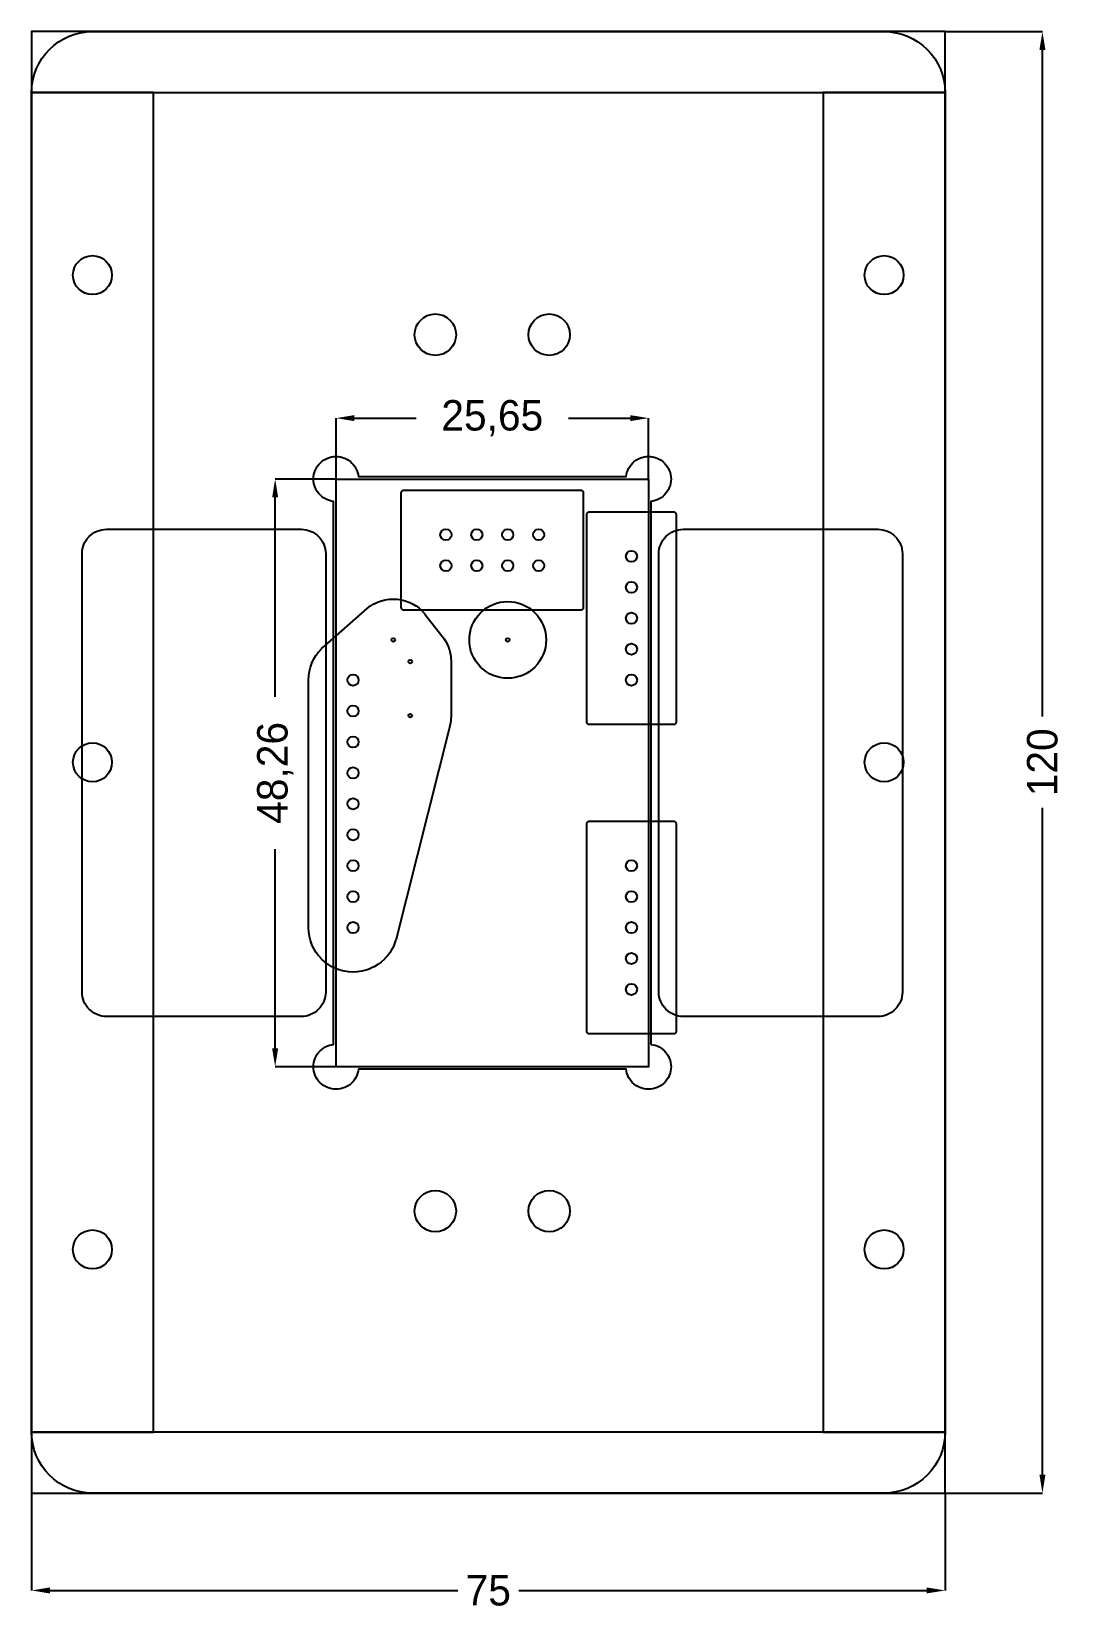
# Model space of a CAD drawing. Header units: metres. Extents: x -25 to 60, y -45 to 85.
import ezdxf

# ---------------------------------------------------------------- set-up
doc = ezdxf.new("R2010")
doc.units = ezdxf.units.M
for name, color, linetype in [('BARRIER_MOUNT_HOLES', 30, 'Continuous'), ('CLIPS', 6, 'Continuous'), ('FIXTURE_OUTLINE', 4, 'Continuous'), ('HANDHOLDS', 6, 'Continuous'), ('PCB_DRILL', 9, 'Continuous'), ('PCB_OUTLINE', 7, 'Continuous'), ('RAILS', 8, 'Continuous'), ('SINK_AREA', 3, 'Continuous'), ('SOLDER_BARRIERS', 30, 'Continuous'), ('SOLDER_WINDOW_TOP', 2, 'Continuous')]:
    doc.layers.add(name, color=color, linetype=linetype)
doc.dimstyles.new('FIXTURE_DIM', dxfattribs={"dimtxt": 2.5, "dimasz": 1.5, "dimexe": 1.25, "dimexo": 0.625, "dimtad": 1, "dimcen": 2.5, "dimclrd": 7, "dimclre": 7, "dimclrt": 7, "dimazin": 3, "dimtfac": 1, "dimtmove": 0, "dimatfit": 3})

# ---------------------------------------------------------------- blocks, each defined once
blk = doc.blocks.new('_CLOSEDFILLED')
at = {"color": 0, "linetype": 'BYBLOCK'}
blk.add_solid([(-1, 0.164), (0, 0), (-1, -0.164)], dxfattribs=at)
blk = doc.blocks.new('*D1')
at = {"color": 7}
for p, q in [((-25, -35), (-25, -43)), ((50, -35), (50, -43)), ((-23.5, -43), (10, -43)), ((15, -43), (48.5, -43))]:
    blk.add_line(p, q, dxfattribs=at)
at = {"layer": 'Defpoints'}
for p in [(-25, -35), (50, -35), (-25, -43)]:
    blk.add_point(p, dxfattribs=at)
at = {"color": 7, "xscale": 1.5, "yscale": 1.5, "rotation": 180}
blk.add_blockref('_CLOSEDFILLED', (-25, -43), dxfattribs=at)
at = {"color": 7, "xscale": 1.5, "yscale": 1.5}
blk.add_blockref('_CLOSEDFILLED', (50, -43), dxfattribs=at)
at = {"color": 7, "insert": (12.5, -43), "char_height": 2.5, "attachment_point": 5}
blk.add_mtext('75', dxfattribs=at)
blk = doc.blocks.new('*D2')
at = {"color": 7}
for p, q in [((50, 85), (58, 85)), ((58, 28.75), (58, 83.5)), ((58, -33.5), (58, 21.25)), ((50, -35), (58, -35))]:
    blk.add_line(p, q, dxfattribs=at)
at = {"layer": 'Defpoints'}
for p in [(50, 85), (50, -35), (58, -35)]:
    blk.add_point(p, dxfattribs=at)
at = {"color": 7, "xscale": 1.5, "yscale": 1.5}
for p, rotation in [((58, 85), 90), ((58, -35), 270)]:
    blk.add_blockref('_CLOSEDFILLED', p, dxfattribs=dict(at, rotation=rotation))
at = {"color": 7, "insert": (58, 25), "char_height": 2.5, "attachment_point": 5, "rotation": 90}
blk.add_mtext('120', dxfattribs=at)
blk = doc.blocks.new('*D3')
at = {"color": 7}
for p, q in [((0, 48.26), (0, 53.26)), ((1.5, 53.26), (6.577, 53.26)), ((19.077, 53.26), (24.154, 53.26)), ((25.654, 48.26), (25.654, 53.26))]:
    blk.add_line(p, q, dxfattribs=at)
at = {"layer": 'Defpoints'}
for p in [(0, 53.26), (0, 48.26), (25.654, 48.26)]:
    blk.add_point(p, dxfattribs=at)
at = {"color": 7, "xscale": 1.5, "yscale": 1.5, "rotation": 180}
blk.add_blockref('_CLOSEDFILLED', (0, 53.26), dxfattribs=at)
at = {"color": 7, "xscale": 1.5, "yscale": 1.5}
blk.add_blockref('_CLOSEDFILLED', (25.654, 53.26), dxfattribs=at)
at = {"color": 7, "insert": (12.827, 53.26), "char_height": 2.5, "attachment_point": 5}
blk.add_mtext('25,65', dxfattribs=at)
blk = doc.blocks.new('*D4')
at = {"color": 7}
for p, q in [((0, 48.26), (-5, 48.26)), ((-5, 30.38), (-5, 46.76)), ((-5, 1.5), (-5, 17.88)), ((0, 0), (-5, 0))]:
    blk.add_line(p, q, dxfattribs=at)
at = {"layer": 'Defpoints'}
for p in [(0, 48.26), (-5, 0), (0, 0)]:
    blk.add_point(p, dxfattribs=at)
at = {"color": 7, "xscale": 1.5, "yscale": 1.5}
for p, rotation in [((-5, 48.26), 90), ((-5, 0), 270)]:
    blk.add_blockref('_CLOSEDFILLED', p, dxfattribs=dict(at, rotation=rotation))
at = {"color": 7, "insert": (-5, 24.13), "char_height": 2.5, "attachment_point": 5, "rotation": 90}
blk.add_mtext('48,26', dxfattribs=at)

msp = doc.modelspace()

# ---------------------------------------------------------------- linework, layer by layer
at = {"layer": 'BARRIER_MOUNT_HOLES'}
for centre in [(-20, 65), (45, 65), (-20, 25), (45, 25), (-20, -15), (45, -15)]:
    msp.add_circle(centre, 1.6, dxfattribs=at)
at = {"layer": 'CLIPS'}
for centre in [(8.15, 60.11), (17.504, 60.11), (8.15, -11.85), (17.504, -11.85)]:
    msp.add_circle(centre, 1.7, dxfattribs=at)
at = {"layer": 'FIXTURE_OUTLINE'}
msp.add_lwpolyline([(50, -30), (49.976, -30.49), (49.904, -30.975), (49.785, -31.451), (49.619, -31.913), (49.41, -32.357), (49.157, -32.778), (48.865, -33.172), (48.536, -33.536), (48.172, -33.865), (47.778, -34.157), (47.357, -34.41), (46.913, -34.619), (46.451, -34.785), (45.975, -34.904), (45.49, -34.976), (45, -35), (-20, -35), (-20.49, -34.976), (-20.975, -34.904), (-21.451, -34.785), (-21.913, -34.619), (-22.357, -34.41), (-22.778, -34.157), (-23.172, -33.865), (-23.536, -33.536), (-23.865, -33.172), (-24.157, -32.778), (-24.41, -32.357), (-24.619, -31.913), (-24.785, -31.451), (-24.904, -30.975), (-24.976, -30.49), (-25, -30), (-25, 80), (-24.976, 80.49), (-24.904, 80.975), (-24.785, 81.451), (-24.619, 81.913), (-24.41, 82.357), (-24.157, 82.778), (-23.865, 83.172), (-23.536, 83.536), (-23.172, 83.865), (-22.778, 84.157), (-22.357, 84.41), (-21.913, 84.619), (-21.451, 84.785), (-20.975, 84.904), (-20.49, 84.976), (-20, 85), (45, 85), (45.49, 84.976), (45.975, 84.904), (46.451, 84.785), (46.913, 84.619), (47.357, 84.41), (47.778, 84.157), (48.172, 83.865), (48.536, 83.536), (48.865, 83.172), (49.157, 82.778), (49.41, 82.357), (49.619, 81.913), (49.785, 81.451), (49.904, 80.975), (49.976, 80.49), (50, 80), (50, -30)], close=True, dxfattribs=at)
at = {"layer": 'HANDHOLDS'}
for points in [[(-0.85, 6.13), (-0.86, 5.934), (-0.888, 5.74), (-0.936, 5.549), (-1.002, 5.365), (-1.086, 5.187), (-1.187, 5.019), (-1.304, 4.861), (-1.436, 4.716), (-1.581, 4.584), (-1.739, 4.467), (-1.907, 4.366), (-2.085, 4.282), (-2.269, 4.216), (-2.46, 4.168), (-2.654, 4.14), (-2.85, 4.13), (-18.85, 4.13), (-19.046, 4.14), (-19.24, 4.168), (-19.431, 4.216), (-19.615, 4.282), (-19.793, 4.366), (-19.961, 4.467), (-20.119, 4.584), (-20.264, 4.716), (-20.396, 4.861), (-20.513, 5.019), (-20.614, 5.187), (-20.698, 5.365), (-20.764, 5.549), (-20.812, 5.74), (-20.84, 5.934), (-20.85, 6.13), (-20.85, 42.13), (-20.84, 42.326), (-20.812, 42.52), (-20.764, 42.711), (-20.698, 42.895), (-20.614, 43.073), (-20.513, 43.241), (-20.396, 43.399), (-20.264, 43.544), (-20.119, 43.676), (-19.961, 43.793), (-19.793, 43.894), (-19.615, 43.978), (-19.431, 44.044), (-19.24, 44.092), (-19.046, 44.12), (-18.85, 44.13), (-2.85, 44.13), (-2.654, 44.12), (-2.46, 44.092), (-2.269, 44.044), (-2.085, 43.978), (-1.907, 43.894), (-1.739, 43.793), (-1.581, 43.676), (-1.436, 43.544), (-1.304, 43.399), (-1.187, 43.241), (-1.086, 43.073), (-1.002, 42.895), (-0.936, 42.711), (-0.888, 42.52), (-0.86, 42.326), (-0.85, 42.13), (-0.85, 6.13)], [(46.504, 6.13), (46.494, 5.934), (46.466, 5.74), (46.418, 5.549), (46.352, 5.365), (46.268, 5.187), (46.167, 5.019), (46.05, 4.861), (45.918, 4.716), (45.773, 4.584), (45.615, 4.467), (45.447, 4.366), (45.269, 4.282), (45.085, 4.216), (44.894, 4.168), (44.7, 4.14), (44.504, 4.13), (28.504, 4.13), (28.308, 4.14), (28.114, 4.168), (27.923, 4.216), (27.739, 4.282), (27.561, 4.366), (27.393, 4.467), (27.235, 4.584), (27.09, 4.716), (26.958, 4.861), (26.841, 5.019), (26.74, 5.187), (26.656, 5.365), (26.59, 5.549), (26.542, 5.74), (26.514, 5.934), (26.504, 6.13), (26.504, 42.13), (26.514, 42.326), (26.542, 42.52), (26.59, 42.711), (26.656, 42.895), (26.74, 43.073), (26.841, 43.241), (26.958, 43.399), (27.09, 43.544), (27.235, 43.676), (27.393, 43.793), (27.561, 43.894), (27.739, 43.978), (27.923, 44.044), (28.114, 44.092), (28.308, 44.12), (28.504, 44.13), (44.504, 44.13), (44.7, 44.12), (44.894, 44.092), (45.085, 44.044), (45.269, 43.978), (45.447, 43.894), (45.615, 43.793), (45.773, 43.676), (45.918, 43.544), (46.05, 43.399), (46.167, 43.241), (46.268, 43.073), (46.352, 42.895), (46.418, 42.711), (46.466, 42.52), (46.494, 42.326), (46.504, 42.13), (46.504, 6.13)]]:
    msp.add_lwpolyline(points, close=True, dxfattribs=at)
at = {"layer": 'PCB_DRILL'}
for centre, radius in [((9.017, 43.688), 0.458), ((11.557, 43.688), 0.458), ((14.097, 43.688), 0.458), ((16.637, 43.688), 0.458), ((9.017, 41.148), 0.458), ((11.557, 41.148), 0.458), ((14.097, 41.148), 0.458), ((16.637, 41.148), 0.458), ((24.257, 41.91), 0.458), ((24.257, 39.37), 0.458), ((24.257, 36.83), 0.458), ((4.699, 35.052), 0.152), ((14.097, 35.052), 0.152), ((24.257, 34.29), 0.458), ((6.096, 33.274), 0.152), ((1.397, 31.75), 0.458), ((24.257, 31.75), 0.458), ((1.397, 29.21), 0.458), ((6.096, 28.829), 0.152), ((1.397, 26.67), 0.458), ((1.397, 24.13), 0.458), ((1.397, 21.59), 0.458), ((1.397, 19.05), 0.458), ((1.397, 16.51), 0.458), ((24.257, 16.51), 0.458), ((1.397, 13.97), 0.458), ((24.257, 13.97), 0.458), ((1.397, 11.43), 0.458), ((24.257, 11.43), 0.458), ((24.257, 8.89), 0.458), ((24.257, 6.35), 0.458)]:
    msp.add_circle(centre, radius, dxfattribs=at)
at = {"layer": 'PCB_OUTLINE'}
msp.add_lwpolyline([(0.127, 48.26), (25.654, 48.26), (25.654, 0), (0, 0), (0, 48.26), (0.127, 48.26)], close=True, dxfattribs=at)
at = {"layer": 'RAILS'}
for points in [[(50, 80), (50, 85), (-25, 85), (-25, 80), (50, 80)], [(50, -35), (50, -30), (-25, -30), (-25, -35), (50, -35)]]:
    msp.add_lwpolyline(points, close=True, dxfattribs=at)
at = {"layer": 'SINK_AREA'}
msp.add_lwpolyline([(25.854, 1.838), (26.015, 1.814), (26.191, 1.77), (26.362, 1.709), (26.526, 1.632), (26.682, 1.538), (26.828, 1.43), (26.962, 1.308), (27.084, 1.174), (27.192, 1.028), (27.286, 0.872), (27.363, 0.708), (27.424, 0.537), (27.468, 0.361), (27.495, 0.181), (27.504, 0), (27.495, -0.181), (27.468, -0.361), (27.424, -0.537), (27.363, -0.708), (27.286, -0.872), (27.192, -1.028), (27.084, -1.174), (26.962, -1.308), (26.828, -1.43), (26.682, -1.538), (26.526, -1.632), (26.362, -1.709), (26.191, -1.77), (26.015, -1.814), (25.835, -1.841), (25.654, -1.85), (25.473, -1.841), (25.293, -1.814), (25.117, -1.77), (24.946, -1.709), (24.782, -1.632), (24.626, -1.538), (24.48, -1.43), (24.346, -1.308), (24.224, -1.174), (24.116, -1.028), (24.022, -0.872), (23.945, -0.708), (23.884, -0.537), (23.84, -0.361), (23.816, -0.2), (1.838, -0.2), (1.814, -0.361), (1.77, -0.537), (1.709, -0.708), (1.632, -0.872), (1.538, -1.028), (1.43, -1.174), (1.308, -1.308), (1.174, -1.43), (1.028, -1.538), (0.872, -1.632), (0.708, -1.709), (0.537, -1.77), (0.361, -1.814), (0.181, -1.841), (0, -1.85), (-0.181, -1.841), (-0.361, -1.814), (-0.537, -1.77), (-0.708, -1.709), (-0.872, -1.632), (-1.028, -1.538), (-1.174, -1.43), (-1.308, -1.308), (-1.43, -1.174), (-1.538, -1.028), (-1.632, -0.872), (-1.709, -0.708), (-1.77, -0.537), (-1.814, -0.361), (-1.841, -0.181), (-1.85, 0), (-1.841, 0.181), (-1.814, 0.361), (-1.77, 0.537), (-1.709, 0.708), (-1.632, 0.872), (-1.538, 1.028), (-1.43, 1.174), (-1.308, 1.308), (-1.174, 1.43), (-1.028, 1.538), (-0.872, 1.632), (-0.708, 1.709), (-0.537, 1.77), (-0.361, 1.814), (-0.2, 1.838), (-0.2, 46.422), (-0.361, 46.446), (-0.537, 46.49), (-0.708, 46.551), (-0.872, 46.628), (-1.028, 46.722), (-1.174, 46.83), (-1.308, 46.952), (-1.43, 47.086), (-1.538, 47.232), (-1.632, 47.388), (-1.709, 47.552), (-1.77, 47.723), (-1.814, 47.899), (-1.841, 48.079), (-1.85, 48.26), (-1.841, 48.441), (-1.814, 48.621), (-1.77, 48.797), (-1.709, 48.968), (-1.632, 49.132), (-1.538, 49.288), (-1.43, 49.434), (-1.308, 49.568), (-1.174, 49.69), (-1.028, 49.798), (-0.872, 49.892), (-0.708, 49.969), (-0.537, 50.03), (-0.361, 50.074), (-0.181, 50.101), (0, 50.11), (0.181, 50.101), (0.361, 50.074), (0.537, 50.03), (0.708, 49.969), (0.872, 49.892), (1.028, 49.798), (1.174, 49.69), (1.308, 49.568), (1.43, 49.434), (1.538, 49.288), (1.632, 49.132), (1.709, 48.968), (1.77, 48.797), (1.814, 48.621), (1.838, 48.46), (23.816, 48.46), (23.84, 48.621), (23.884, 48.797), (23.945, 48.968), (24.022, 49.132), (24.116, 49.288), (24.224, 49.434), (24.346, 49.568), (24.48, 49.69), (24.626, 49.798), (24.782, 49.892), (24.946, 49.969), (25.117, 50.03), (25.293, 50.074), (25.473, 50.101), (25.654, 50.11), (25.835, 50.101), (26.015, 50.074), (26.191, 50.03), (26.362, 49.969), (26.526, 49.892), (26.682, 49.798), (26.828, 49.69), (26.962, 49.568), (27.084, 49.434), (27.192, 49.288), (27.286, 49.132), (27.363, 48.968), (27.424, 48.797), (27.468, 48.621), (27.495, 48.441), (27.504, 48.26), (27.495, 48.079), (27.468, 47.899), (27.424, 47.723), (27.363, 47.552), (27.286, 47.388), (27.192, 47.232), (27.084, 47.086), (26.962, 46.952), (26.828, 46.83), (26.682, 46.722), (26.526, 46.628), (26.362, 46.551), (26.191, 46.49), (26.015, 46.446), (25.854, 46.422), (25.854, 1.838)], close=True, dxfattribs=at)
at = {"layer": 'SOLDER_BARRIERS'}
for points in [[(-15, -30), (-15, 80), (-25, 80), (-25, -30), (-15, -30)], [(50, -30), (50, 80), (40, 80), (40, -30), (50, -30)]]:
    msp.add_lwpolyline(points, close=True, dxfattribs=at)
at = {"layer": 'SOLDER_WINDOW_TOP'}
for points in [[(20.095, 37.49), (5.559, 37.49), (5.54, 37.491), (5.52, 37.494), (5.501, 37.499), (5.483, 37.506), (5.465, 37.514), (5.448, 37.524), (5.433, 37.536), (5.418, 37.549), (5.405, 37.564), (5.393, 37.579), (5.383, 37.596), (5.375, 37.614), (5.368, 37.632), (5.363, 37.651), (5.36, 37.671), (5.359, 37.691), (5.359, 47.146), (5.36, 47.165), (5.363, 47.185), (5.368, 47.204), (5.375, 47.222), (5.383, 47.24), (5.393, 47.257), (5.405, 47.272), (5.418, 47.287), (5.433, 47.3), (5.448, 47.312), (5.465, 47.322), (5.483, 47.33), (5.501, 47.337), (5.52, 47.342), (5.54, 47.345), (5.559, 47.346), (20.095, 47.346), (20.114, 47.345), (20.134, 47.342), (20.153, 47.337), (20.171, 47.33), (20.189, 47.322), (20.206, 47.312), (20.221, 47.3), (20.236, 47.287), (20.249, 47.272), (20.261, 47.257), (20.271, 47.24), (20.279, 47.222), (20.286, 47.204), (20.291, 47.185), (20.294, 47.165), (20.294, 47.146), (20.294, 37.691), (20.294, 37.671), (20.291, 37.651), (20.286, 37.632), (20.279, 37.614), (20.271, 37.596), (20.261, 37.579), (20.249, 37.564), (20.236, 37.549), (20.221, 37.536), (20.206, 37.524), (20.189, 37.514), (20.171, 37.506), (20.153, 37.499), (20.134, 37.494), (20.114, 37.491), (20.095, 37.49)], [(27.715, 28.093), (20.8, 28.093), (20.78, 28.093), (20.76, 28.096), (20.741, 28.101), (20.723, 28.108), (20.705, 28.116), (20.688, 28.126), (20.673, 28.138), (20.658, 28.151), (20.645, 28.166), (20.633, 28.181), (20.623, 28.198), (20.615, 28.216), (20.608, 28.234), (20.603, 28.253), (20.6, 28.273), (20.6, 28.293), (20.6, 45.367), (20.6, 45.387), (20.603, 45.407), (20.608, 45.426), (20.615, 45.444), (20.623, 45.462), (20.633, 45.479), (20.645, 45.494), (20.658, 45.509), (20.673, 45.522), (20.688, 45.534), (20.705, 45.544), (20.723, 45.552), (20.741, 45.559), (20.76, 45.564), (20.78, 45.567), (20.8, 45.568), (27.715, 45.568), (27.734, 45.567), (27.754, 45.564), (27.773, 45.559), (27.791, 45.552), (27.809, 45.544), (27.826, 45.534), (27.841, 45.522), (27.856, 45.509), (27.869, 45.494), (27.881, 45.479), (27.891, 45.462), (27.899, 45.444), (27.906, 45.426), (27.911, 45.407), (27.914, 45.387), (27.915, 45.367), (27.915, 28.293), (27.914, 28.273), (27.911, 28.253), (27.906, 28.234), (27.899, 28.216), (27.891, 28.198), (27.881, 28.181), (27.869, 28.166), (27.856, 28.151), (27.841, 28.138), (27.826, 28.126), (27.809, 28.116), (27.791, 28.108), (27.773, 28.101), (27.754, 28.096), (27.734, 28.093), (27.715, 28.093)], [(1.407, 7.773), (1.387, 7.773), (1.048, 7.789), (1.029, 7.791), (0.693, 7.841), (0.674, 7.845), (0.345, 7.927), (0.326, 7.933), (0.006, 8.047), (-0.012, 8.055), (-0.318, 8.2), (-0.336, 8.209), (-0.627, 8.384), (-0.643, 8.395), (-0.916, 8.597), (-0.931, 8.609), (-1.182, 8.837), (-1.196, 8.851), (-1.424, 9.102), (-1.436, 9.117), (-1.638, 9.39), (-1.649, 9.406), (-1.824, 9.697), (-1.833, 9.715), (-1.978, 10.021), (-1.986, 10.039), (-2.1, 10.359), (-2.106, 10.378), (-2.188, 10.707), (-2.192, 10.726), (-2.242, 11.062), (-2.244, 11.081), (-2.26, 11.42), (-2.261, 11.43), (-2.261, 31.75), (-2.26, 31.76), (-2.244, 32.099), (-2.242, 32.118), (-2.192, 32.454), (-2.188, 32.473), (-2.106, 32.802), (-2.1, 32.821), (-1.986, 33.141), (-1.978, 33.159), (-1.833, 33.465), (-1.824, 33.483), (-1.649, 33.774), (-1.638, 33.79), (-1.436, 34.063), (-1.424, 34.078), (-1.196, 34.329), (-1.182, 34.343), (-0.931, 34.571), (-0.928, 34.573), (2.567, 37.639), (2.58, 37.65), (2.828, 37.834), (2.845, 37.845), (3.11, 38.004), (3.127, 38.013), (3.407, 38.145), (3.425, 38.153), (3.716, 38.257), (3.735, 38.263), (4.035, 38.338), (4.055, 38.342), (4.361, 38.387), (4.38, 38.389), (4.689, 38.404), (4.709, 38.404), (5.018, 38.389), (5.037, 38.387), (5.343, 38.342), (5.363, 38.338), (5.663, 38.263), (5.682, 38.257), (5.973, 38.153), (5.991, 38.145), (6.271, 38.013), (6.288, 38.004), (6.553, 37.845), (6.57, 37.834), (6.818, 37.65), (6.833, 37.637), (7.062, 37.429), (7.076, 37.415), (7.284, 37.186), (7.293, 37.175), (8.69, 35.397), (8.694, 35.393), (8.878, 35.145), (8.889, 35.128), (9.048, 34.863), (9.057, 34.846), (9.189, 34.566), (9.197, 34.548), (9.301, 34.257), (9.307, 34.238), (9.382, 33.938), (9.386, 33.918), (9.431, 33.612), (9.433, 33.593), (9.448, 33.284), (9.448, 33.274), (9.448, 28.829), (9.448, 28.819), (9.433, 28.51), (9.431, 28.491), (9.386, 28.185), (9.382, 28.165), (9.307, 27.865), (9.307, 27.865), (4.9, 10.377), (4.894, 10.359), (4.78, 10.039), (4.772, 10.021), (4.627, 9.715), (4.618, 9.697), (4.443, 9.406), (4.432, 9.39), (4.23, 9.117), (4.218, 9.102), (3.99, 8.851), (3.976, 8.837), (3.725, 8.609), (3.71, 8.597), (3.437, 8.395), (3.421, 8.384), (3.13, 8.209), (3.112, 8.2), (2.806, 8.055), (2.788, 8.047), (2.468, 7.933), (2.449, 7.927), (2.12, 7.845), (2.101, 7.841), (1.765, 7.791), (1.746, 7.789), (1.407, 7.773)], [(17.249, 35.052), (17.234, 34.743), (17.189, 34.437), (17.114, 34.137), (17.01, 33.846), (16.877, 33.566), (16.718, 33.301), (16.534, 33.052), (16.326, 32.823), (16.097, 32.615), (15.848, 32.431), (15.583, 32.272), (15.303, 32.139), (15.012, 32.035), (14.712, 31.96), (14.406, 31.915), (14.097, 31.899), (13.788, 31.915), (13.482, 31.96), (13.182, 32.035), (12.891, 32.139), (12.611, 32.272), (12.346, 32.431), (12.097, 32.615), (11.868, 32.823), (11.66, 33.052), (11.476, 33.301), (11.317, 33.566), (11.184, 33.846), (11.08, 34.137), (11.005, 34.437), (10.96, 34.743), (10.944, 35.052), (10.96, 35.361), (11.005, 35.667), (11.08, 35.967), (11.184, 36.258), (11.317, 36.538), (11.476, 36.803), (11.66, 37.052), (11.868, 37.281), (12.097, 37.489), (12.346, 37.673), (12.611, 37.832), (12.891, 37.965), (13.182, 38.069), (13.482, 38.144), (13.788, 38.189), (14.097, 38.204), (14.406, 38.189), (14.712, 38.144), (15.012, 38.069), (15.303, 37.965), (15.583, 37.832), (15.848, 37.673), (16.097, 37.489), (16.326, 37.281), (16.534, 37.052), (16.718, 36.803), (16.877, 36.538), (17.01, 36.258), (17.114, 35.967), (17.189, 35.667), (17.234, 35.361), (17.249, 35.052)], [(27.715, 2.692), (20.8, 2.692), (20.78, 2.693), (20.76, 2.696), (20.741, 2.701), (20.723, 2.708), (20.705, 2.716), (20.688, 2.726), (20.673, 2.738), (20.658, 2.751), (20.645, 2.766), (20.633, 2.781), (20.623, 2.798), (20.615, 2.816), (20.608, 2.834), (20.603, 2.853), (20.6, 2.873), (20.6, 2.892), (20.6, 19.968), (20.6, 19.987), (20.603, 20.007), (20.608, 20.026), (20.615, 20.044), (20.623, 20.062), (20.633, 20.079), (20.645, 20.094), (20.658, 20.109), (20.673, 20.122), (20.688, 20.134), (20.705, 20.144), (20.723, 20.152), (20.741, 20.159), (20.76, 20.164), (20.78, 20.167), (20.8, 20.168), (27.715, 20.168), (27.734, 20.167), (27.754, 20.164), (27.773, 20.159), (27.791, 20.152), (27.809, 20.144), (27.826, 20.134), (27.841, 20.122), (27.856, 20.109), (27.869, 20.094), (27.881, 20.079), (27.891, 20.062), (27.899, 20.044), (27.906, 20.026), (27.911, 20.007), (27.914, 19.987), (27.915, 19.968), (27.915, 2.892), (27.914, 2.873), (27.911, 2.853), (27.906, 2.834), (27.899, 2.816), (27.891, 2.798), (27.881, 2.781), (27.869, 2.766), (27.856, 2.751), (27.841, 2.738), (27.826, 2.726), (27.809, 2.716), (27.791, 2.708), (27.773, 2.701), (27.754, 2.696), (27.734, 2.693), (27.715, 2.692)]]:
    msp.add_lwpolyline(points, close=True, dxfattribs=at)

# ---------------------------------------------------------------- dimensions: what is measured, and where the dimension line sits
for base, p1, p2, picture, middle in [((58, -35), (50, -35), (50, 85), '*D2', (58, 25)), ((-5, 0), (0, 0), (0, 48.26), '*D4', (-5, 24.13))]:
    dim = msp.add_linear_dim(base=base, p1=p1, p2=p2, angle=90, dimstyle='FIXTURE_DIM')
    dim.commit()
    dim.dimension.update_dxf_attribs({"geometry": picture, "text_midpoint": middle})
for base, p1, p2, picture, middle in [((0, 53.26), (0, 48.26), (25.654, 48.26), '*D3', (12.827, 53.26)), ((-25, -43), (-25, -35), (50, -35), '*D1', (12.5, -43))]:
    dim = msp.add_linear_dim(base=base, p1=p1, p2=p2, dimstyle='FIXTURE_DIM')
    dim.commit()
    dim.dimension.update_dxf_attribs({"geometry": picture, "text_midpoint": middle})

doc.saveas('drawing.dxf')
